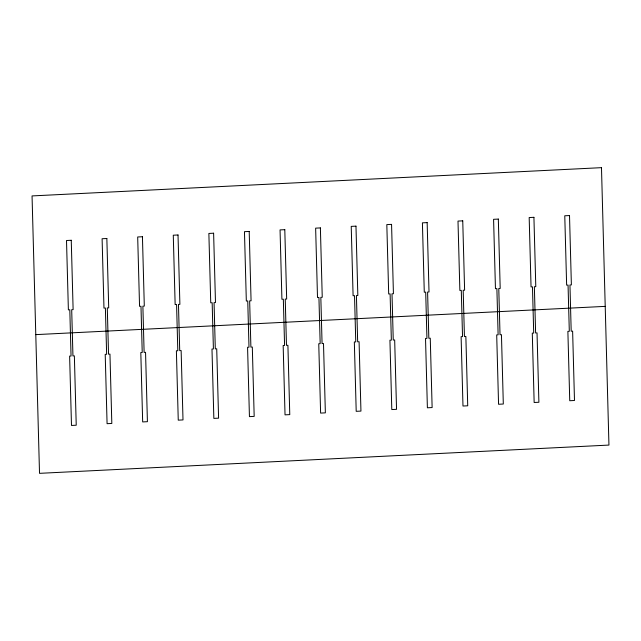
<?xml version="1.0" encoding="UTF-8"?>
<svg xmlns="http://www.w3.org/2000/svg" width="641" height="641" viewBox="0 0 641 641"><rect width="100%" height="100%" fill="white"/><g stroke="black" fill="none" stroke-linecap="round" stroke-linejoin="round"><path stroke-width="0.96" d="M35.784 334.626L605.216 306.374M601.482 167.662L32.05 195.922L39.518 473.338L608.95 445.078L601.482 167.662M71.255 240.271L66.512 240.511L68.379 309.859L69.805 309.795L71.047 356.027L69.621 356.1L71.488 425.456L76.231 425.215L74.364 355.867L72.946 355.931L71.696 309.699L73.122 309.627L71.255 240.271M106.847 238.508L102.103 238.74L103.97 308.097L105.388 308.025L106.638 354.265L105.212 354.337L107.079 423.685L111.822 423.453L109.956 354.096L108.537 354.169L107.287 307.928L108.714 307.864L106.847 238.508M142.438 236.737L137.687 236.978L139.554 306.334L140.98 306.262L142.222 352.494L140.804 352.566L142.671 421.922L147.414 421.69L145.547 352.334L144.121 352.406L142.879 306.166L144.305 306.094L142.438 236.737M178.022 234.975L173.278 235.207L175.145 304.563L176.571 304.491L177.813 350.731L176.387 350.803L178.254 420.159L183.006 419.919L181.139 350.563L179.712 350.635L178.47 304.403L179.889 304.331L178.022 234.975M213.613 233.204L208.87 233.444L210.737 302.8L212.163 302.728L213.405 348.96L211.979 349.033L213.846 418.389L218.589 418.156L216.722 348.8L215.304 348.872L214.062 302.632L215.48 302.56L213.613 233.204M249.205 231.441L244.461 231.673L246.328 301.03L247.746 300.958L248.996 347.198L247.57 347.27L249.437 416.626L254.181 416.386L252.314 347.029L250.895 347.101L249.645 300.869L251.072 300.797L249.205 231.441M284.796 229.678L280.053 229.911L281.912 299.267L283.338 299.195L284.58 345.435L283.162 345.499L285.029 414.855L289.772 414.623L287.905 345.267L286.479 345.339L285.237 299.099L286.663 299.026L284.796 229.678M320.388 227.908L315.636 228.148L317.503 297.496L318.93 297.432L320.171 343.664L318.753 343.736L320.612 413.092L325.364 412.852L323.497 343.504L322.07 343.568L320.829 297.336L322.247 297.264L320.388 227.908M355.971 226.145L351.228 226.377L353.095 295.733L354.521 295.661L355.763 341.901L354.337 341.974L356.204 411.322L360.947 411.089L359.088 341.733L357.662 341.805L356.42 295.565L357.838 295.501L355.971 226.145M391.563 224.374L386.819 224.614L388.686 293.971L390.105 293.899L391.355 340.131L389.928 340.203L391.795 409.559L396.539 409.327L394.672 339.97L393.254 340.042L392.004 293.802L393.43 293.73L391.563 224.374M427.154 222.611L422.411 222.844L424.278 292.2L425.696 292.128L426.938 338.368L425.52 338.44L427.387 407.796L432.13 407.556L430.263 338.2L428.837 338.272L427.595 292.04L429.021 291.967L427.154 222.611M462.746 220.841L457.995 221.081L459.861 290.437L461.288 290.365L462.53 336.597L461.111 336.669L462.978 406.025L467.722 405.793L465.855 336.437L464.429 336.509L463.187 290.269L464.613 290.197L462.746 220.841M498.329 219.078L493.586 219.31L495.453 288.666L496.879 288.594L498.121 334.834L496.695 334.906L498.562 404.263L503.313 404.022L501.446 334.666L500.02 334.738L498.778 288.506L500.196 288.434L498.329 219.078M533.921 217.315L529.178 217.547L531.044 286.904L532.463 286.831L533.713 333.072L532.286 333.136L534.153 402.492L538.897 402.26L537.03 332.903L535.612 332.975L534.362 286.735L535.788 286.663L533.921 217.315M569.512 215.544L564.769 215.785L566.636 285.133L568.054 285.069L569.304 331.301L567.878 331.373L569.745 400.729L574.488 400.489L572.621 331.141L571.195 331.205L569.953 284.973L571.379 284.9L569.512 215.544"/></g></svg>
